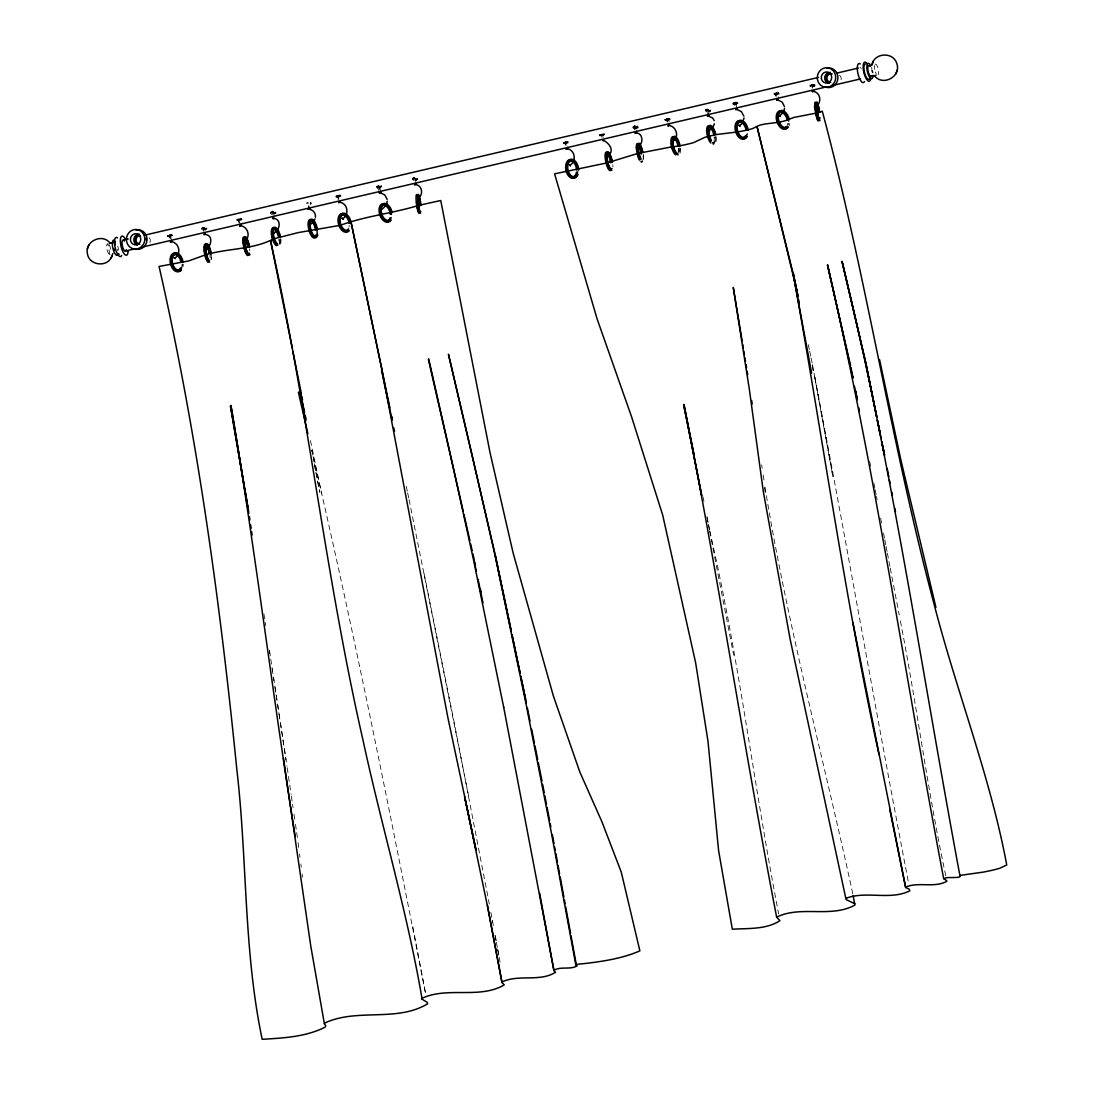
<?xml version="1.0" encoding="UTF-8"?>
<svg xmlns="http://www.w3.org/2000/svg" width="1094" height="1094" viewBox="0 0 1094 1094"><rect width="100%" height="100%" fill="white"/><g stroke="black" fill="none" stroke-linecap="round" stroke-linejoin="round"><path stroke-width="0.75" stroke-dasharray="5 3.75" d="M272.502 214.725C266.649 212.482 276.331 208.325 275.879 213.603M270.697 213.18L272.994 212.072M273.404 212.099C271.914 216.243 272.597 205.139 273.24 215.395M272.105 212.427L273.09 212.441L272.338 212.687M273.076 211.58L272.078 211.498M273.514 213.344L274.512 213.357M275.852 212.674L275.456 213.357M707.271 112.162C700.351 108.374 715.052 107.581 709.254 112.135M705.466 110.795L707.75 109.619M706.833 109.113C709.582 109.591 705.179 110.535 707.832 109.168M706.888 110.138L707.873 110.125M708.269 110.836C710.826 110.289 707.162 113.379 708.734 111.055M708.31 111.725L709.309 111.779M709.268 110.822L707.23 111.205L705.425 109.838M710.608 110.111L708.57 111.287M636.12 129.01C627.641 128.545 639.457 121.926 637.747 128.49M632.975 127.656C637.775 127.875 632.578 121.434 635.587 129.83M634.821 129.954C632.428 124.237 639.265 126.548 636.434 131.143M635.327 126.029L634.342 126.056M635.833 128.463C635.641 125.906 637.898 128.75 635.86 128.654M636.188 126.863L634.739 127.205M638.103 126.904L636.065 128.039M203.525 230.205C197.193 227.921 208.94 224.475 206.492 229.726M201.734 229.002L203.99 227.771M203.142 228.318C205.002 225.419 202.007 229.685 204.674 228.386M203.607 231.299L203.498 227.921L206.903 229.125M204.66 228.646C206.178 230.396 204.687 229.043 204.195 227.757M205.481 228.892L204.496 228.865M206.834 228.154L204.127 229.289L201.665 228.017M414.175 180.537C407.283 177.091 421.887 176.052 416.144 180.469M412.37 179.334L415.529 178.568L414.831 178.103M414.435 178.131L413.847 178.76L413.983 177.474M414.79 178.678L414.243 177.46M415.146 179.211C417.47 180.031 413.163 180.237 417.484 178.486M415.2 180.113L416.212 180.141M310.423 202.171L311.093 202.951L310.231 203.73M311.093 202.951L310.313 204.728M813.129 85.66L813.567 86.576L811.01 86.85L809.738 85.141L812.145 84.47L812.596 88.217M809.861 86.166L812.965 84.949L813.717 91.034M811.939 85.387L811.324 84.429M811.283 85.578L812.979 85.017M812.145 84.511L811.174 84.594M812.527 85.523L813.115 86.686M812.651 86.535L813.649 86.494M811.16 84.334L814.825 84.676L813.526 85.482M814.88 84.894L814.866 86.152L812.938 86.85M777.465 94.795C774.826 96.655 772.227 92.744 776.029 92.689M774.114 94.549L776.07 93.852M775.755 94.111C777.984 88.723 780.364 95.889 777.588 94.768M776.152 96.778C774.032 89.284 780.241 94.576 778.08 99.363M775.441 93.058L775.919 92.812M773.964 93.523L776.248 94.07L776.371 92.908M776.904 94.686L777.178 93.263M777.629 93.674L776.562 93.51M779.065 93.072L775.55 93.838M378.88 190.342C375.721 187.566 379.892 184.339 380.438 187.498C378.36 189.412 374.421 186.24 378.278 185.775M376.719 187.457L378.797 186.65M378.811 186.759L378.168 185.802M378.319 186.363L378.975 185.775L379.509 189.426M378.155 186.951C379.796 188.277 384.938 185.501 378.934 185.761M379.399 186.459L378.674 186.076M379.468 187.553L380.466 187.457M380.274 186.459L379.468 186.568M381.656 185.925L380.028 186.554M204.045 227.415L203.087 227.402M414.64 177.816L413.723 177.666M338.019 196.674C337.267 196.852 337.39 194.322 340.631 195.156C342.463 198.643 331.578 197.016 337.909 195.429M338.265 199.956L337.909 195.689M336.008 197.139L341.055 196.346M338.853 198.985C336.596 191.423 341.027 198.137 340.166 201.788M339.14 196.92L338.99 195.607M338.511 195.894L339.482 195.703L339.509 196.852M340.849 195.306L335.803 196.1M564.955 142.015C573.639 140.47 561.154 146.541 564.012 142.193C563.984 142.288 566.719 143.505 564.791 143.164M565.297 145.064C563.519 138.104 569.427 144.394 567.471 148.278M563.314 143.629L568.36 142.835M566.788 142.206L566.254 143.505L566.241 142.124M568.155 141.782L566.501 142.316M736.248 103.944C734.197 105.653 730.915 102.959 734.512 102.604M735.004 103.725L734.402 102.631M732.98 104.19L735.4 103.588L734.525 103.698M734.977 105.626C733.103 101.592 736.713 101.728 735.838 106.022M736.125 103.971C733.787 102.439 738.464 102.549 735.934 104.053M735.674 103.971C739.845 103.985 737.055 100.757 734.252 102.604M737.684 102.453L736.44 102.795M776.767 93.742L777.629 93.797M241.077 225.214C235.784 217.2 242.43 218.773 239.559 220.304C238.136 221.781 234.649 219.128 239.408 218.868M238.971 219.251L239.271 220.072L238.342 220.263M236.851 220.66L238.957 220.044M238.301 220.25L241.87 219.716L239.832 220.277M241.87 219.716L241.637 218.622L239.504 219.251M239.518 220.291L239.34 219.265M204.058 228.455L203.375 228.099M380.138 186.527L381.82 186.951M601.796 135.259C595.738 137.42 603.861 130.459 602.274 137.543M604.367 134.753L602.685 135.177C609.426 133.618 597.488 133.482 602.302 135.259M604.134 133.728L602.466 134.165M599.375 135.847L602.794 135.027M601.016 135.424C603.409 134.083 601.768 132.798 603.669 140.319M667.135 120.039C657.836 120.231 678.239 116.648 666.697 120.258M666.779 120.121C666.287 116.128 671.689 122.213 669.419 124.976M666.396 119.096L668.502 118.74L668.42 119.848M665.125 120.518L666.875 120.066M667.709 118.904L667.764 119.998L668.53 119.82M170.582 236.085L167.396 236.728L167.15 235.675L170.295 234.978L171.69 241.172M167.396 236.714C170.008 236.947 167.861 234.69 170.76 234.923C172.073 236.947 166.206 236.263 170.814 235.894M172.373 235.607L170.691 236.03C175.642 234.786 167.861 234.704 169.379 235.128M566.61 142.288L565.844 142.398M735.701 102.768L737.151 108.839M602.247 135.328L602.985 135.123M169.392 236.222L170.308 236.113M170.254 236.167L170.992 235.976M338.019 195.484L337.458 195.689M735.92 102.918L734.525 102.932M714.013 142.521L712.577 142.89A8.137 2.995 75.7 0 0 713.302 142.576M714.314 143.861L712.878 144.23A9.518 3.501 75.7 0 0 714.751 137.147M239.586 219.156L241.637 218.622M602.644 134.138L600.633 134.398L601.413 137.188M239.012 219.005L238.109 219.142L239.148 223.422M668.078 118.849L666.465 119.219L667.149 121.858M666.998 120.039L670.102 119.424M601.262 135.396L602.575 135.232M641.371 162.144L642.889 161.816M566.692 142.316L563.109 142.589M339.031 195.73L337.485 195.867M168.722 235.401L172.127 234.567M666.656 119.055L668.311 118.644M169.269 235.237L167.163 235.689M667.217 118.904L664.906 119.492M668.188 118.795L669.87 118.371M378.579 185.966L378.004 185.939M239.859 219.183L236.646 219.662M601.262 134.371L599.156 134.822M812.363 85.291L815.003 85.92M813.457 85.715L809.738 85.141M734.635 102.576L735.961 102.617M736.057 102.904L732.789 103.137M734.84 103.615L738.04 103.383M566.377 142.343L564.846 142.37M170.062 236.181L169.584 235.101M413.778 178.336L414.626 178.103M416.076 179.498L412.301 178.349M634.383 126.617L636.968 126.726L638.158 127.875M777 93.92L775.673 94.029M168.804 235.319L169.42 238.054M379.016 186.773L376.568 186.431M776.357 93.537L775.646 93.4M414.421 178.226L417.552 179.471M636.366 127.82L634.11 127.834L632.92 126.685M273.828 213.904L270.669 212.25M777.383 93.496L779.229 94.111M735.168 102.521L734.238 102.713M707.941 109.619L710.649 111.068M273.199 212.072L275.825 213.221M310.505 203.156L311.175 203.949M379.768 186.076L380.726 192.257M311.667 450.14L312.843 455.323L311.927 450.318M313.185 456.759C354.798 634.944 390.367 814.469 425.662 993.981M169.543 235.155L170.281 238.41M667.313 118.89L668.01 122.213M852.8 893.839C823.973 760.371 788.35 628.407 766.032 493.544L764.474 483.411M808.247 344.637L809.3 349.615M809.656 351.27L810.709 356.261M811.051 357.916L812.104 362.893M812.445 364.562L832.876 476.56L814.401 375.201C846.947 544.347 876.144 714.109 908.608 883.255M310.464 440.581L321.595 493.572M702.909 496.649L703.948 501.64M406.284 486.365L407.324 491.329M407.679 492.984L408.705 497.948M409.06 499.602L469.217 798.88M869.662 461.353L870.674 466.359M424.048 573.393L454.024 721.52L489.319 904.068M707.093 517.599L708.091 522.604M708.433 524.272L709.418 529.277M709.76 530.946C738.929 657.535 753.944 786.627 778.682 913.996M945.749 875.72C927.493 790.429 916.663 703.825 899.856 618.274M314.593 465.729L315.564 470.707M315.892 472.376L319.776 492.327L316.016 472.157M706.929 516.628L709.5 529.988M709.65 531.055L733.677 655.128M873.887 483.056L874.858 488.061M875.173 489.729L876.144 494.734M876.458 496.402L877.101 499.739M880.629 518.105L881.586 523.123M883.514 533.134L884.472 538.139M884.8 539.807L885.757 544.826M886.085 546.494L887.043 551.499M887.371 553.167L888.643 559.841M888.971 561.523L889.928 566.528M890.256 568.196L899.227 614.937M565.53 141.988L566.159 145.475M412.794 926.522L425.689 994.145M109.906 254.683L107.827 243.798A5.579 1.86 76.8 0 0 106.802 248.283A5.579 1.86 76.8 0 0 109.373 254.423M313.185 457.032L314.128 462.078M314.443 463.76L315.701 470.488M492.396 920.71L493.326 925.702L492.382 920.601M495.158 935.671L496.088 940.662M496.389 942.317L497.305 947.308M497.62 948.963L498.85 955.623M499.151 957.277L500.067 962.269M490.864 912.369L492.081 918.96M495.131 935.438L496.033 940.389M497.866 950.276L498.782 955.226M415.542 178.377L415.87 182.807M761.629 464.827L762.149 468.205M763.188 474.96L764.214 481.729M263.914 613.871L264.926 620.585M265.186 622.267L265.692 625.618M269.507 650.807L270.519 657.521M270.779 659.203L271.791 665.918M272.05 667.6L272.556 670.964M273.568 677.678L274.594 684.393M274.84 686.075L277.384 702.868M277.644 704.536L280.173 721.329M280.433 723.011L286.026 759.961M269.329 650.205L269.849 653.706M272.146 668.694L273.185 675.641M273.432 677.09L273.965 680.7M274.977 687.169L276.016 694.184M276.249 695.579L277.302 702.621M277.534 703.975L278.833 712.741M279.079 714.067L280.119 721.165M280.351 722.464L286.984 766.101M777.711 93.605L777.861 94.631M764.474 487.596L765.212 492.669M287.216 767.769L291.1 794.353M291.346 796.008L292.303 802.654M292.549 804.322L293.042 807.645M293.999 814.292L295.216 822.592M295.462 824.261L296.433 830.907M296.665 832.561L297.404 837.553M298.074 842.517L298.703 847.481M299.565 854.099L299.988 857.395M300.85 864.014L301.274 867.323M302.122 873.942L302.559 877.238M204.92 228.14L205.125 231.025M871.727 67.336L871.768 68.908M273.938 212.564L274.047 216.694M108.949 244.659A5.579 1.86 76.8 0 1 110.822 249.487M860.13 67.65A5.579 1.86 76.8 0 1 861.238 68.498M249.596 248.858A8.137 1.805 77.4 0 1 249.747 250.676M876.431 74.077A5.579 1.86 76.8 0 1 875.337 71.985M874.557 69.237A5.579 1.86 76.8 0 1 874.407 65.462M875.009 64.177A5.579 1.86 76.8 0 1 878.126 68.32A5.579 1.86 76.8 0 1 878.017 74.802M149.317 237.754A4.308 4.034 -82.7 0 1 149.659 242.977M279.449 239.518A9.518 3.487 75.6 0 1 278.929 245.015M280.31 238.765A8.137 2.981 75.6 0 1 279.271 244.194M280.885 239.148A9.518 3.487 75.6 0 1 278.792 245.74M278.874 239.135A8.137 2.981 75.6 0 1 278.956 241.022M211.019 254.67A8.137 2.161 78.9 0 1 210.964 259.716M209.925 255.258A9.518 2.53 78.9 0 1 210.116 257.555M211.621 257.268A9.518 2.53 78.9 0 1 211.607 259.278M678.95 148.647A9.518 3.542 76.8 0 1 678.786 152.75M678.376 148.264A8.137 3.022 76.8 0 1 678.225 151.765M679.812 147.922A8.137 3.022 76.8 0 1 679.661 151.423M680.386 148.319A9.518 3.542 76.8 0 1 679.73 153.83M715.599 136.476A8.137 2.995 75.7 0 1 713.165 142.302M716.173 136.791A9.518 3.501 75.7 0 1 712.262 142.74M714.163 136.832A8.137 2.995 75.7 0 1 713.849 141.728M787.502 123.417A8.137 4.814 71.8 0 1 787.16 125.14M788.719 123.02A8.137 4.814 71.8 0 1 788.377 124.743M789.608 123.595A9.518 5.634 71.8 0 1 789.198 125.605M839.413 75.254A4.308 4.034 -82.7 0 1 840.999 80.19M612.804 164.756A9.518 2.462 77.5 0 1 612.9 166.835M117.742 246.054A7.877 2.626 76.8 0 1 118.494 250.034M117.605 249.35A5.579 1.86 76.8 0 1 117.66 250.635M182.014 264.611A9.518 5.702 76.4 0 1 181.823 266.895M182.397 263.996A8.137 4.882 76.4 0 1 182.219 265.951M183.259 264.31A9.518 5.702 76.4 0 1 183.067 266.594M349.218 225.405A8.137 4.868 74.3 0 1 348.972 227.265M641.795 161.584A9.518 2.12 77.8 0 1 640.099 161.379M643.204 154.022A9.518 2.12 77.8 0 1 641.617 161.05M643.122 155.799A8.137 1.819 77.8 0 1 642.575 160.476M707.175 109.865L708.68 110.043L707.175 109.865M813.239 370.634L812.213 365.683L813.239 370.62"/><path stroke-width="1.5" d="M315.428 217.241C316.098 213.262 312.884 209.487 308.932 209.132L308.672 206.055M110.138 243.169C102.398 232.803 84.402 241.377 87.452 253.835C89.257 265.938 108.238 267.688 111.957 255.928M874.516 75.732C882.68 86.7 901.415 76.498 896.875 63.808C893.607 51.295 873.655 52.553 871.822 65.353M853.156 895.494L854.865 905.066C831.071 918.331 800.589 905.135 776.644 917.169L779.954 920.656C766.429 929.599 748.064 928.273 732.324 929.203L718.608 850.694L708.023 741.5L695.62 662.663L662.691 515.069L631.525 416.65L597.146 319.038L554.59 173.85L605.98 163.115M854.947 903.781L846.592 899.856L846.346 898.174C866.544 890.598 890.229 900.649 909.866 890.789L908.977 889.053L905.654 887.507L852.951 622.718M905.682 887.07C918.495 881.559 934.167 888.232 946.693 881.367L946.734 880.697C937.216 874.858 963.486 879.877 959.876 875.419C921.654 670.567 891.719 463.965 842.024 261.37L865.463 361.868M959.876 875.419L983.191 872.123A23.261 2.708 -10.8 0 0 999.889 868.212L1006.74 864.957C990.234 776.808 957.236 693.227 934.741 606.678C890.94 442.906 866.161 274.909 822.278 111.164L820.24 112.135A6.933 0.807 -10.8 0 1 815.276 113.284L793.355 117.55L786.914 120.285A11.911 1.395 -10.8 0 1 778.408 122.268L764.925 124.032A7.849 0.916 -10.8 0 0 759.318 125.359L752.316 128.668A15.972 1.86 -10.8 0 1 740.911 131.335L737.821 131.868M744.043 117.933L742.306 123.102L739.599 125.769M204.783 255.08L188.701 260.933L159.068 266.457C196.879 432.349 220.003 600.921 236.892 770.08C247.34 859.706 243.497 950.604 262.177 1039.3C283.332 1038.042 305.869 1036.921 325.041 1027.17L325.807 1025.775L324.398 1023.847L324.891 1022.958C357.027 1007.957 396.835 1022.439 427.549 1003.854L427.262 1002.391L422.134 999.246L422.298 998.207C447.733 986.337 479.582 999.41 504.266 984.887L501.996 982.549L487.131 904.492L464.608 796.76L476.054 850.161L447.87 717.568L381.847 369.471M387.235 201.214C387.563 205.481 381.396 209.214 382.476 209.118M784.507 108.279L783.564 111.793L779.776 116.032M714.355 123.745L713.083 127.013L708.967 131.02M88.901 244.865L87.37 249.035M111.287 257.733L112.832 253.562M872.301 64.081L873.368 61.168M895.754 74.036L897.285 69.866M315.017 218.95L313.199 222.164L310.149 224.694M246.478 239.531C250.417 234.403 246.82 226.28 240.393 225.692M419.276 197.385C423.597 193.269 421.628 184.886 415.228 184.53M205.098 234.376C205.891 232.243 202.322 235.333 204.756 234.649M608.114 156.073C618.096 147.225 600.155 137.653 603.122 140.907M673.877 140.743C679.333 135.902 675.996 126.056 668.749 125.468M501.9 982.043C518.365 973.92 539.561 982.303 555.52 972.306L553.933 970.624L503.637 706.956M553.879 970.323C560.675 966.207 569.673 969.831 576.606 966.193L571 935.726M816.493 106.241C822.032 102.111 820.377 91.992 812.979 91.39M174.725 258.143C181.754 254.04 179.197 242.294 171.02 241.665M342.613 218.732C349.601 214.807 347.742 202.951 339.468 202.24M569.919 165.208C576.907 161.297 575.047 149.44 566.774 148.729M206.164 250.088C210.021 247.476 214.944 235.442 204.578 234.198M272.297 239.545C252.071 249.664 228.427 248.297 206.957 254.423M273.719 232.967C280.269 230.451 281.814 218.896 273.322 218.294M274.074 238.765L298.006 232.639L339.769 225.391M417.402 205.768C392.281 213.371 365.669 216.092 340.945 225.077M306.853 203.128L308.043 202.855M607.334 162.774L637.2 153.625M418.838 205.357L440.732 200.503L490.071 452.834L513.168 553.181L553.373 695.975L579.861 772.077L601.864 821.635L621.255 872.068L639.881 950.864C622.5 958.453 603.081 961.394 584.305 963.595C582.473 964.005 574.883 963.527 576.606 966.193M638.65 153.256L670.677 147.075M109.373 243.442L113.981 242.362M123.184 240.215L128.176 239.039M144.818 235.142L818.531 77.387M836.842 73.107L858.462 68.033M125.263 251.087L135.246 248.748M141.892 247.189L825.601 87.096M832.26 85.537L860.54 78.918M869.88 76.73L876.02 75.295M673.726 146.719L680.659 145.625A18.461 2.147 -10.8 0 0 693.842 142.535L704.618 137.434A18.188 2.12 -10.8 0 1 717.623 134.384L734.908 132.292M635.764 132.839C644.544 133.222 643.053 146.377 636.421 147.704C635.833 147.307 637.077 148.319 637.187 148.606M777.369 99.759L782.114 102.015L784.439 106.528M736.453 109.291L741.349 111.574L743.893 116.155M380.015 192.653L384.787 194.923L387.153 199.45M606.623 157.577L606.691 157.016M672.454 141.673L672.96 142.357L672.249 142.124M273.24 232.393L274.211 233.555L273.226 232.379M714.191 120.572L712.632 117.974L708.215 115.964L708.064 112.983M872.697 72.491L871.918 70.139M792.849 272.515L757.007 126.439L796.938 291.018M935.931 607.389L901.073 460.861L879.549 359.557M842.024 261.48L865.614 362.005L876.718 416.8M448.431 354.47L494.871 553.304M448.54 354.333L472.006 454.639M827.502 265.117L850.599 365.888M428.369 359.365L463.172 511.007M298.361 392.144L307.879 433.716M471.965 454.489L494.857 554.59L525.694 702.184M428.725 358.928L451.466 459.439M463.924 514.289L469.9 540.641M470.639 543.937L472.143 550.528M472.882 553.81L474.386 560.401M850.12 365.464L827.502 264.775C874.735 467.849 904.724 674.355 943.753 879.029M451.412 459.234L473.456 559.567L503.691 707.257M381.505 370.374L392.172 420.082M393.84 427.986L394.551 431.268M798.114 296.501L793.218 273.254L797.964 296.365M845.949 899.008L790.224 639.621L763.352 491.862L749.322 389.081L733.254 287.38L742.156 341.082M495.254 554.959L511.308 631.265M512.006 634.575L520.033 672.728M525.612 699.271L520.73 676.051L526.364 702.827M495.213 555.164L511.308 631.484M511.978 634.67L520.06 672.96M474.577 562.767L476.328 571.136M478.064 579.369L483.001 602.89M304.556 412.438L300.029 390.914L305.855 420.834M305.253 415.747L305.951 419.057M694.211 455.104L683.777 405.245L701.733 495.719L683.928 404.37C717.965 574.747 743.66 746.628 776.644 917.169M381.984 369.786L350.914 221.535L389.902 407.871M391.625 416.144L392.322 419.453M474.728 562.07L475.411 565.379M480.252 588.627L480.95 591.95M798.647 299.66L799.317 302.97M878.455 425.265L881.162 438.557M882.858 446.858L884.554 455.159M880.068 433.443L877.374 420.178L880.082 433.402M889.737 809.382L905.654 887.507M852.841 378.059L850.817 368.063L852.8 377.991M855.535 391.392L857.217 399.72M292.194 347.96L270.56 240.762C307.66 405.929 325.178 574.637 362.893 739.681C381.587 826.462 407.2 911.644 422.134 999.246M292.864 351.297L301.274 393.184M854.455 386.278L857.108 399.529M858.763 407.802L859.419 411.125M878.988 754.6C844.24 594.89 822.1 432.923 792.876 272.215L811.611 373.054M527.308 707.586L530.016 721.151M531.643 729.247L534.351 742.799M534.966 745.903L537.687 759.468M538.289 762.559L542.009 781.116M850.927 367.557L851.583 370.88M852.24 374.216L852.896 377.539M855.535 390.859L857.176 399.187M525.64 701.965L551.649 834.175L575.936 965.564M542.638 784.384L544.224 792.562M544.853 795.83L546.426 803.994M547.055 807.263L549.585 820.336M550.214 823.604L550.843 826.873M887.207 468.478L888.793 476.806M889.436 480.143L890.078 483.48M891.678 491.821L892.321 495.158M894.878 508.491L895.507 511.828M487.418 905.039L501.996 982.549M301.903 396.548L302.532 399.912M552.415 835.037L553.974 843.419M554.59 846.77L555.205 850.134M555.834 853.484L557.379 861.867M558.008 865.217L559.554 873.6M560.183 876.964L563.889 897.094M539.629 893.128L553.933 970.624M564.477 900.239L565.133 903.808M565.68 906.83L570.535 933.223M324.398 1023.847L310.764 946.023L283.442 758.306M239.723 459.603L230.451 406.011L247.764 507.384L230.916 405.341C255.175 548.682 272.242 693.104 295.243 836.65M240.311 462.953L241.76 471.323M242.335 474.673L244.071 484.724M244.659 488.074L247.846 506.495M742.717 344.432L743.264 347.796M743.824 351.147L744.385 354.511M744.932 357.861L745.493 361.211M746.053 364.576L746.6 367.926M747.161 371.29L747.722 374.64M248.133 508.163L248.885 513.195M249.391 516.546L249.897 519.91M250.635 524.942L251.141 528.293M251.647 531.657L252.14 535.007M751.701 400.554L752.193 403.905M126.343 249.664A5.579 1.86 76.8 0 1 123.759 249.651A5.579 1.86 76.8 0 1 122.036 242.321A5.579 1.86 76.8 0 1 124.306 241.063M818.38 120.873A9.518 1.231 80.8 0 1 815.317 110.631A9.518 1.231 80.8 0 1 815.768 102.809M817.874 119.588A8.137 1.053 80.8 0 1 815.864 112.86M815.522 110.767A8.137 1.053 80.8 0 1 816.302 105.079M816.739 106.515A8.137 1.053 80.8 0 1 817.902 112.409M819.939 117.578A8.137 1.053 80.8 0 1 817.82 114.624A8.137 1.053 80.8 0 1 816.849 103.397A8.137 1.053 80.8 0 1 819.461 112.162M819.939 120.627A9.518 1.231 80.8 0 1 817.136 112.012A9.518 1.231 80.8 0 1 816.794 101.933A9.518 1.231 80.8 0 1 819.666 112.299M248.406 254.806A9.518 2.12 77.4 0 1 243.62 246.437A9.518 2.12 77.4 0 1 244.714 237.617M246.943 242.567A9.518 2.12 77.4 0 1 247.6 244.906M246.629 253.685A8.137 1.805 77.4 0 1 246 252.673M245.343 251.237A8.137 1.805 77.4 0 1 243.716 245.384M243.415 243.36A8.137 1.805 77.4 0 1 243.47 238.984M244.29 238.369A8.137 1.805 77.4 0 1 247.777 247.176M248.023 253.576A8.137 1.805 77.4 0 1 247.682 254.15M249.541 253.234A8.137 1.805 77.4 0 1 245.849 247.805A8.137 1.805 77.4 0 1 245.466 238A8.137 1.805 77.4 0 1 249.295 246.847M249.924 254.478A9.518 2.12 77.4 0 1 245.617 248.119A9.518 2.12 77.4 0 1 245.165 236.66A9.518 2.12 77.4 0 1 249.637 246.998M869.662 78.549A7.877 2.626 76.8 0 1 864.725 73.366A7.877 2.626 76.8 0 1 865.545 64.026M873.053 75.185A7.877 2.626 76.8 0 1 869.552 77.127A7.877 2.626 76.8 0 1 866.886 65.818A7.877 2.626 76.8 0 1 870.851 65.845M870.728 78.809A9.819 3.268 76.8 0 1 866.202 78.768A9.819 3.268 76.8 0 1 863.152 65.859A9.819 3.268 76.8 0 1 867.145 63.643M871.809 75.869A5.579 1.86 76.8 0 1 867.98 70.782A5.579 1.86 76.8 0 1 870.017 66.447M864.465 81.599A9.819 3.268 76.8 0 1 857.997 73.9A9.819 3.268 76.8 0 1 860.281 63.944M137.188 244.55A5.579 5.21 -82.7 0 1 139.034 234.417M136.012 229.986A9.819 9.19 -82.7 0 1 147.02 240.01A9.819 9.19 -82.7 0 1 134.918 248.926M137.297 245.029A5.579 5.21 -82.7 0 1 139.28 234.157M146.186 238.027A7.877 7.371 -82.7 0 1 146.322 240.065M139.827 244.167A4.308 4.034 -82.7 0 1 136.053 239.668A4.308 4.034 -82.7 0 1 140.319 235.566M276.344 245.712A9.518 3.487 75.6 0 1 271.408 234.184A9.518 3.487 75.6 0 1 274.498 227.976M277.616 232.461A9.518 3.487 75.6 0 1 278.45 234.731M275.305 243.579A8.137 2.981 75.6 0 1 274.389 242.28M272.844 238.67A8.137 2.981 75.6 0 1 272.31 236.605M273.773 228.933A8.137 2.981 75.6 0 1 278.546 237.097M277.657 244.058A8.137 2.981 75.6 0 1 273.5 234.868A8.137 2.981 75.6 0 1 275.483 228.619A8.137 2.981 75.6 0 1 279.982 236.728M277.78 245.343A9.518 3.487 75.6 0 1 272.939 234.595A9.518 3.487 75.6 0 1 275.25 227.278A9.518 3.487 75.6 0 1 280.515 236.769M746.108 136.873A9.518 5.689 74.3 0 1 735.647 131.704A9.518 5.689 74.3 0 1 741.363 121.092M740.761 137.42A8.137 4.868 74.3 0 1 739.435 136.49M736.7 123.909A8.137 4.868 74.3 0 1 741.992 122.76A8.137 4.868 74.3 0 1 746.094 130.418M745.37 135.861A8.137 4.868 74.3 0 1 742.101 137.817M747.188 133.96A8.137 4.868 74.3 0 1 739.079 134.247A8.137 4.868 74.3 0 1 739.53 121.913A8.137 4.868 74.3 0 1 747.325 130.063M747.339 136.531A9.518 5.689 74.3 0 1 737.766 133.659A9.518 5.689 74.3 0 1 739.53 120.422A9.518 5.689 74.3 0 1 748.187 130.159M208.175 262.437A9.518 2.53 78.9 0 1 204.181 251.333A9.518 2.53 78.9 0 1 205.932 244.14M206.711 244.96A9.518 2.53 78.9 0 1 207.518 246.355M208.981 250.417A9.518 2.53 78.9 0 1 209.528 252.823M207.34 260.413A8.137 2.161 78.9 0 1 205.398 255.75M204.934 253.699A8.137 2.161 78.9 0 1 204.441 249.651M204.455 247.928A8.137 2.161 78.9 0 1 205.002 245.685M206.096 245.466A8.137 2.161 78.9 0 1 209.173 252.892M209.515 260.823A8.137 2.161 78.9 0 1 206.11 251.319A8.137 2.161 78.9 0 1 207.6 245.179A8.137 2.161 78.9 0 1 211.019 254.67M209.679 262.15A9.518 2.53 78.9 0 1 205.795 251.839A9.518 2.53 78.9 0 1 206.957 243.647A9.518 2.53 78.9 0 1 211.046 252.523M675.682 154.869A9.518 3.542 76.8 0 1 670.937 143.259A9.518 3.542 76.8 0 1 674.219 137.051M676.311 139.594A9.518 3.542 76.8 0 1 677.254 141.564M678.048 143.834A9.518 3.542 76.8 0 1 678.622 146.254M674.67 152.722A8.137 3.022 76.8 0 1 673.781 151.396M672.974 149.714A8.137 3.022 76.8 0 1 671.525 143.656M672.085 138.938A8.137 3.022 76.8 0 1 672.687 138.213M673.453 138.008A8.137 3.022 76.8 0 1 678.089 146.213M677.883 153.57A8.137 3.022 76.8 0 1 673.248 145.365A8.137 3.022 76.8 0 1 674.889 137.666A8.137 3.022 76.8 0 1 679.524 145.871M678.13 154.924A9.518 3.542 76.8 0 1 672.714 145.324A9.518 3.542 76.8 0 1 674.642 136.312A9.518 3.542 76.8 0 1 680.058 145.912M710.826 143.095A9.518 3.501 75.7 0 1 706.642 130.528A9.518 3.501 75.7 0 1 710.717 126.836M713.657 132.36A9.518 3.501 75.7 0 1 714.314 134.753M708.31 137.201A8.137 2.995 75.7 0 1 707.736 135.15M708.242 127.369A8.137 2.995 75.7 0 1 713.808 134.781M711.332 140.333A8.137 2.995 75.7 0 1 709.377 127.355A8.137 2.995 75.7 0 1 715.244 134.412M711.196 141.304A9.518 3.501 75.7 0 1 708.898 126.125A9.518 3.501 75.7 0 1 715.749 134.384M787.188 127.629A9.518 5.634 71.8 0 1 777.027 121.981A9.518 5.634 71.8 0 1 781.485 110.986M783.017 127.793A8.137 4.814 71.8 0 1 781.649 127.164M777.123 118.631A8.137 4.814 71.8 0 1 777.123 116.675M778.149 113.557A8.137 4.814 71.8 0 1 787.133 119.41M786.477 126.521A8.137 4.814 71.8 0 1 785.519 127.465M787.694 126.125A8.137 4.814 71.8 0 1 779.393 122.296A8.137 4.814 71.8 0 1 781.513 111.793A8.137 4.814 71.8 0 1 788.719 121.065M788.405 127.219A9.518 5.634 71.8 0 1 779.037 123.485A9.518 5.634 71.8 0 1 780.227 110.726A9.518 5.634 71.8 0 1 789.184 118.904M390.025 220.482A9.518 5.648 72.2 0 1 379.878 215.108A9.518 5.648 72.2 0 1 384.226 203.881M390.722 212.058A9.518 5.648 72.2 0 1 391.16 214.465M385.895 220.783A8.137 4.827 72.2 0 1 384.527 220.181M379.933 209.761A8.137 4.827 72.2 0 1 380.261 207.997M380.931 206.588A8.137 4.827 72.2 0 1 386.387 206.274A8.137 4.827 72.2 0 1 390.284 214.26M389.984 217.98A8.137 4.827 72.2 0 1 388.37 220.373M391.201 217.583A8.137 4.827 72.2 0 1 382.886 216.639A8.137 4.827 72.2 0 1 383.857 204.852A8.137 4.827 72.2 0 1 391.515 213.863M391.255 220.085A9.518 5.648 72.2 0 1 381.915 216.612A9.518 5.648 72.2 0 1 382.982 203.716A9.518 5.648 72.2 0 1 391.953 211.662M829.293 83.39A5.579 5.21 -82.7 0 1 829.922 72.642M826.9 68.211A9.819 9.19 -82.7 0 1 837.908 78.235A9.819 9.19 -82.7 0 1 825.806 87.151M828.185 83.253A5.579 5.21 -82.7 0 1 830.168 72.382M830.702 82.378A4.308 4.034 -82.7 0 1 826.996 77.332A4.308 4.034 -82.7 0 1 832.233 73.982M315.387 237.384A9.518 3.514 75.9 0 1 308.85 229.781A9.518 3.514 75.9 0 1 310.792 219.579M314.853 225.378A9.518 3.514 75.9 0 1 315.578 227.73M312.542 236.017A8.137 3.009 75.9 0 1 311.626 234.95M308.918 227.566A8.137 3.009 75.9 0 1 309.014 222.369M310.176 220.879A8.137 3.009 75.9 0 1 315.523 229.945M315.428 235.142A8.137 3.009 75.9 0 1 313.445 236.591M317.711 234.184A9.518 3.514 75.9 0 1 311.612 233.213A9.518 3.514 75.9 0 1 310.983 219.306A9.518 3.514 75.9 0 1 317.52 229.781M575.909 176.449A9.518 5.744 79.2 0 1 565.899 170.076A9.518 5.744 79.2 0 1 572.75 160.271M576.483 165.413A9.518 5.744 79.2 0 1 577.14 167.792M577.714 171.84A8.137 4.909 79.2 0 1 569.728 174.083A8.137 4.909 79.2 0 1 570.398 160.996A8.137 4.909 79.2 0 1 577.81 169.816M578.029 174.493A9.518 5.744 79.2 0 1 568.442 173.686A9.518 5.744 79.2 0 1 570.453 159.492A9.518 5.744 79.2 0 1 578.671 170.008M571.779 176.9A8.137 4.909 79.2 0 1 570.466 176.339M567.28 171.949A8.137 4.909 79.2 0 1 566.706 169.912M569.96 160.941A8.137 4.909 79.2 0 1 576.565 170.062M576.456 172.086A8.137 4.909 79.2 0 1 573.078 176.927M419.125 213.412A9.518 1.326 82.4 0 1 416.267 201.802A9.518 1.326 82.4 0 1 417.402 195.676M418.783 201.269A9.518 1.326 82.4 0 1 419.166 203.703M420.766 211.511A8.137 1.135 82.4 0 1 418.4 204.715A8.137 1.135 82.4 0 1 418.428 195.717A8.137 1.135 82.4 0 1 420.78 205.631M420.698 213.207A9.518 1.326 82.4 0 1 418.113 204.045A9.518 1.326 82.4 0 1 418.14 194.335A9.518 1.326 82.4 0 1 420.725 203.498M418.947 212.045A8.137 1.135 82.4 0 1 416.499 202.13M417.881 198.11A8.137 1.135 82.4 0 1 419.221 205.836M610.411 170.609A9.518 2.462 77.5 0 1 605.461 159.956A9.518 2.462 77.5 0 1 607.471 152.832M609.112 155.84A9.518 2.462 77.5 0 1 609.864 157.96M610.507 160.326A9.518 2.462 77.5 0 1 610.999 162.76M608.866 168.654A8.137 2.106 77.5 0 1 608.168 167.573M607.471 166.069A8.137 2.106 77.5 0 1 606.828 164.25M606.281 162.24A8.137 2.106 77.5 0 1 605.857 160.162M605.912 153.939A8.137 2.106 77.5 0 1 610.602 162.555M610.096 169.269A8.137 2.106 77.5 0 1 609.536 169.228M612.038 168.435A8.137 2.106 77.5 0 1 607.949 162.596A8.137 2.106 77.5 0 1 608.032 153.064A8.137 2.106 77.5 0 1 612.107 162.213M611.915 170.281A9.518 2.462 77.5 0 1 607.266 161.242A9.518 2.462 77.5 0 1 607.977 151.724A9.518 2.462 77.5 0 1 612.503 162.418M119.082 254.341A7.877 2.626 76.8 0 1 118.261 253.493M115.335 244.687A7.877 2.626 76.8 0 1 115.39 241.336M118.097 254.533A7.877 2.626 76.8 0 1 113.161 249.35A7.877 2.626 76.8 0 1 113.981 240.01M128.121 250.827A9.819 3.268 76.8 0 1 123.745 253.234A9.819 3.268 76.8 0 1 120.422 239.148A9.819 3.268 76.8 0 1 125.359 239.189M114.282 250.198A5.579 1.86 76.8 0 1 113.831 248.871M121.68 255.531A9.819 3.268 76.8 0 1 115.198 247.832A9.819 3.268 76.8 0 1 117.496 237.877M180.291 270.409A9.518 5.702 76.4 0 1 170.527 263.914A9.518 5.702 76.4 0 1 176.011 253.343M180.483 267.934A8.137 4.882 76.4 0 1 173.508 268.249M171.102 262.656A8.137 4.882 76.4 0 1 170.924 260.577M173.454 254.779A8.137 4.882 76.4 0 1 180.975 262.218M181.727 267.633A8.137 4.882 76.4 0 1 173.686 266.321A8.137 4.882 76.4 0 1 174.698 254.478A8.137 4.882 76.4 0 1 182.206 261.917M181.536 270.109A9.518 5.702 76.4 0 1 172.401 265.568A9.518 5.702 76.4 0 1 174.725 252.974A9.518 5.702 76.4 0 1 183.04 261.89M348.097 231.19A9.518 5.689 74.3 0 1 338.347 223.45A9.518 5.689 74.3 0 1 344.378 214.041M345.936 215.121A9.518 5.689 74.3 0 1 347.359 216.721M343.776 230.369A8.137 4.868 74.3 0 1 341.232 228.085M339.728 216.872A8.137 4.868 74.3 0 1 345.007 215.723A8.137 4.868 74.3 0 1 349.123 223.367M348.398 228.824A8.137 4.868 74.3 0 1 345.13 230.779M348.74 229.631A8.137 4.868 74.3 0 1 340.89 224.721A8.137 4.868 74.3 0 1 343.352 214.602A8.137 4.868 74.3 0 1 350.353 223.026M349.328 230.834A9.518 5.689 74.3 0 1 340.152 225.104A9.518 5.689 74.3 0 1 343.024 213.262A9.518 5.689 74.3 0 1 351.201 223.108M639.361 160.107A9.518 2.12 77.8 0 1 636.476 149.071A9.518 2.12 77.8 0 1 637.679 143.683M639.867 147.416A9.518 2.12 77.8 0 1 640.578 149.55M639.334 159.054A8.137 1.819 77.8 0 1 637.556 153.693M637.146 151.615A8.137 1.819 77.8 0 1 637.419 144.955M638.499 145.611A8.137 1.819 77.8 0 1 641.33 154.131M640.852 158.726A8.137 1.819 77.8 0 1 638.431 145.543A8.137 1.819 77.8 0 1 642.424 151.724M640.879 159.779A9.518 2.12 77.8 0 1 638.034 144.353A9.518 2.12 77.8 0 1 642.711 151.587M779.256 115.54L780.295 116.525L779.366 115.554M272.584 218.362C273.705 220.359 274.69 216.024 272.584 218.362M707.49 116.073L708.953 115.567L707.49 116.073M635.053 132.962L636.503 132.429L635.053 132.962M414.503 184.681L415.952 184.12L414.503 184.681M308.221 209.296L309.657 208.708L308.221 209.296M812.295 91.623L813.69 90.925L812.295 91.623M814.442 106.925L815.468 107.95L814.442 106.925M776.685 100.046L778.08 99.363L776.685 100.046M379.331 192.954L380.712 192.161L379.331 192.954M338.812 202.595L340.152 201.734L338.812 202.595M566.118 149.085L567.471 148.278L566.118 149.085M735.797 109.646L737.137 108.771L735.797 109.646M239.736 226.075L241.063 225.159L239.736 226.075M668.106 125.892L669.405 124.935L668.106 125.892M170.377 242.089L171.676 241.131L170.459 241.979M174.206 257.678L175.231 258.608L174.261 257.651M342.121 218.239L343.119 219.21L342.121 218.239M569.413 164.729L570.425 165.7L569.413 164.729M739.093 125.29L740.105 126.248L739.161 125.277M708.529 130.501L709.473 131.581L708.529 130.501M876.759 416.964L865.573 362.155L876.704 416.869M884.458 454.995L881.764 441.73L884.458 454.981M141.7 246.533A9.819 9.19 -82.7 0 0 138.541 229.931A9.819 9.19 -82.7 0 0 126.603 241.391A9.819 9.19 -82.7 0 0 141.7 246.533M139.075 243.401A5.579 5.21 -82.7 0 0 137.27 233.979A5.579 5.21 -82.7 0 0 130.501 240.489A5.579 5.21 -82.7 0 0 139.075 243.401M832.589 84.744A9.819 9.19 -82.7 0 0 829.416 68.156A9.819 9.19 -82.7 0 0 817.478 79.616A9.819 9.19 -82.7 0 0 832.589 84.744M829.949 81.626A5.579 5.21 -82.7 0 0 828.158 72.204A5.579 5.21 -82.7 0 0 821.375 78.713A5.579 5.21 -82.7 0 0 829.949 81.626M310.176 223.436A8.137 3.009 75.9 0 0 314.881 236.236A8.137 3.009 75.9 0 0 315.906 225.501A8.137 3.009 75.9 0 0 310.176 223.436"/></g></svg>
